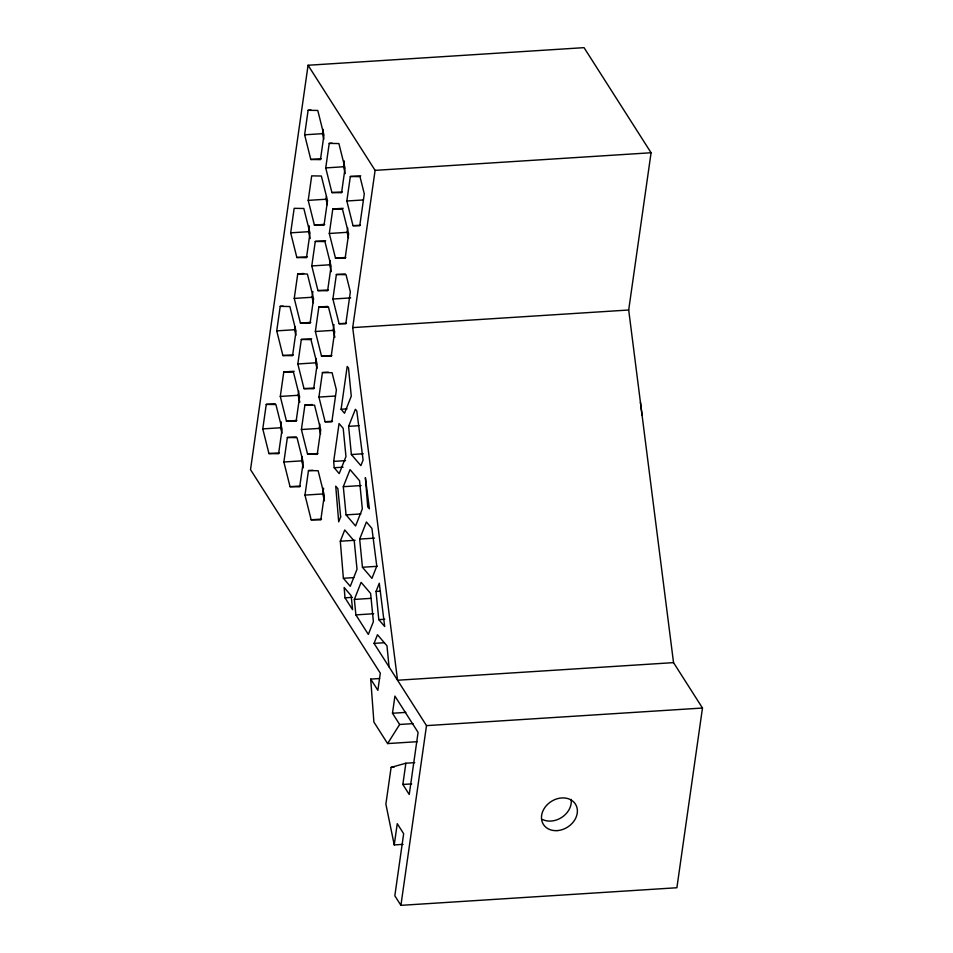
<?xml version="1.0" encoding="UTF-8"?>
<svg xmlns="http://www.w3.org/2000/svg" width="953" height="953" viewBox="0 0 953 953"><rect width="100%" height="100%" fill="white"/><g stroke="black" fill="none" stroke-linecap="round" stroke-linejoin="round"><path stroke-width="1.43" d="M403.107 844.346L394.244 844.918L397.258 823.678L403.655 833.708L394.828 895.796L400.915 905.35L676.892 887.743L702.48 708.031L673.533 662.633L628.694 310.011L651.078 152.754L584.046 47.65L308.069 65.257L250.52 469.638L380.307 673.163L377.864 690.317L370.705 679.096L379.604 678.524M266.256 404.394L275.917 404.548L282.088 429.219L278.598 453.723L268.949 453.568L262.778 428.898L266.256 404.394L275.167 403.822M280.218 306.354L289.867 306.521L296.049 331.179L292.559 355.695L282.898 355.529L276.727 330.87L280.218 306.354L283.184 306.175M290.677 232.83L294.167 208.326L303.828 208.481L309.999 233.151L306.509 257.655L296.848 257.501L290.677 232.83L308.486 231.698L309.308 225.932M308.117 110.298L317.778 110.453L323.949 135.123L320.458 159.627L310.797 159.473L304.626 134.802L308.117 110.298L311.083 110.107M283.791 371.92L293.453 372.087L299.623 396.746L296.133 421.262L286.472 421.095L280.301 396.436L283.791 371.92L294.179 371.265M297.741 273.892L307.402 274.047L313.573 298.718L310.082 323.222L300.421 323.067L294.251 298.396L297.741 273.892L303.673 273.511M308.212 200.368L311.691 175.864L321.352 176.019L327.522 200.69L324.032 225.194L314.383 225.039L308.212 200.368L326.009 199.237L326.426 196.354M281.945 433.246L280.575 427.766L281.397 422M295.906 335.218L294.537 329.726L294.942 326.843M323.806 139.15L322.436 133.67L323.055 129.346M287.365 437.487L297.026 437.653L303.197 462.312L299.707 486.828L290.046 486.673L283.875 462.002L287.365 437.487L296.276 436.927M301.315 339.459L310.976 339.613L317.146 364.284L313.668 388.788L304.007 388.633L297.836 363.963L301.315 339.459L311.702 338.791M315.276 241.431L324.925 241.585L331.096 266.256L327.618 290.76L317.957 290.605L311.786 265.935L315.276 241.431L325.664 240.764M329.226 143.391L338.887 143.558L345.057 168.216L341.567 192.732L331.906 192.566L325.735 167.907L329.226 143.391L332.192 143.2M299.826 402.154L298.11 395.292L298.718 390.968M313.43 302.744L312.06 297.265L312.882 291.499M304.9 405.025L314.561 405.18L320.732 429.851L317.242 454.355L307.581 454.2L301.41 429.529L304.9 405.025L312.322 404.548M318.85 306.997L328.511 307.152L334.682 331.823L331.191 356.327L321.53 356.172L315.36 331.501L318.85 306.997L327.749 306.425M332.8 208.957L342.461 209.124L348.631 233.783L345.141 258.299L335.48 258.132L329.309 233.473L332.8 208.957L343.187 208.302M303.399 467.72L301.684 460.859L302.304 456.535M317.004 368.311L315.634 362.831L316.253 358.507M331.299 271.653L329.595 264.803L330.203 260.479M345.26 173.613L343.545 166.763L344.367 160.997M308.474 470.591L318.135 470.746L324.306 495.417L320.816 519.921L311.154 519.766L304.984 495.095L308.474 470.591L312.929 470.305M322.424 372.563L332.085 372.718L336.397 389.932L331.847 421.845L325.116 421.738L318.933 397.067L322.424 372.563L328.368 372.182M336.373 274.524L346.034 274.69L350.347 291.904L345.808 323.817L339.065 323.698L332.895 299.039L336.373 274.524L345.284 273.964M350.335 176.496L359.996 176.65L364.296 193.864L359.757 225.778L353.015 225.67L346.844 201L350.335 176.496L360.722 175.828M320.589 433.877L319.219 428.397L319.827 424.073M334.884 337.219L333.169 330.369L333.991 324.604M348.488 237.809L347.118 232.329L347.738 228.005M324.508 500.813L322.793 493.964L323.615 488.198M333.681 461.395L339.065 423.525L343.199 428.35L345.963 456.523L339.22 473.605L334.205 467.744L333.681 461.395L345.51 460.644M341.103 409.254L347.19 366.452L348.512 368.001L351.276 396.174L344.521 413.257L341.103 409.254L347.011 408.873M412.994 723.625L399.641 724.483L392.481 713.249L394.923 696.095L418.081 732.404L409.242 794.492L402.845 784.462L405.871 763.222L414.734 762.65M405.871 763.222L391.111 767.368L385.882 804.129L394.244 844.918M673.533 662.633L397.556 680.239L352.705 327.606L375.101 170.361L308.069 65.257M400.915 905.35L426.503 725.626L374.052 643.382L377.471 634.722L386.978 645.824L389.05 666.897M348.619 426.348L355.362 409.278L356.791 410.934L363.105 460.013L360.889 465.636L351.383 454.533L348.619 426.348L359.007 425.693M343.306 486.697L350.049 469.615L359.567 480.717L362.331 508.902L355.576 525.985L346.07 514.882L343.306 486.697L361.116 485.565M340.304 541.221L344.748 529.963L354.254 541.066L357.018 569.251L350.275 586.333L343.378 578.28L340.304 541.221L355.135 540.268M359.674 539.076L366.417 521.994L371.92 528.427L376.78 566.13L371.944 578.364L362.438 567.261L359.674 539.076L374.505 538.135M354.361 599.425L361.104 582.343L370.622 593.445L373.385 621.63L368.334 634.412L355.874 614.888L354.361 599.425L370.681 598.377M376.03 591.456L379.282 583.236L384.702 626.526L378.794 619.641L376.03 591.456L380.485 591.17M370.705 679.096L373.898 722.076L387.609 743.578L399.641 724.483M304.626 134.802L322.436 133.67M310.797 159.473L321.185 158.806M325.735 167.907L343.545 166.763M375.101 170.361L651.078 152.754M331.906 192.566L342.294 191.91M346.844 201L363.164 199.963M314.383 225.039L324.77 224.372M353.015 225.67L360.437 225.194M329.309 233.473L347.118 232.329M296.848 257.501L307.235 256.833M335.48 258.132L345.868 257.477M311.786 265.935L329.595 264.803M317.957 290.605L328.344 289.938M294.251 298.396L312.06 297.265M332.895 299.039L350.692 297.896M300.421 323.067L310.809 322.4M339.065 323.698L346.475 323.234M276.727 330.87L294.537 329.726M352.705 327.606L628.694 310.011M315.36 331.501L333.169 330.369M282.898 355.529L293.286 354.873M321.53 356.172L331.918 355.505M297.836 363.963L315.634 362.831M304.007 388.633L314.395 387.966M280.301 396.436L298.11 395.292M318.933 397.067L335.265 396.031M286.472 421.095L296.859 420.44M325.116 421.738L332.526 421.262M262.778 428.898L280.575 427.766M301.41 429.529L319.219 428.397M268.949 453.568L279.336 452.901M307.581 454.2L317.968 453.533M351.383 454.533L363.248 453.771M283.875 462.002L301.684 460.859M334.205 467.744L343.08 467.184M290.046 486.673L300.433 486.006M304.984 495.095L322.793 493.964M346.07 514.882L360.913 513.929M311.154 519.766L321.542 519.099M362.438 567.261L377.269 566.308M343.378 578.28L353.766 577.613M344.998 597.829L352.562 609.682L351.192 595.72L344.14 587.489L344.998 597.829L352.419 597.352M355.874 614.888L373.683 613.744M378.794 619.641L384.738 619.259M374.052 643.382L384.44 642.715M392.481 713.249L405.835 712.403M426.503 725.626L702.48 708.031M387.609 743.578L417.283 741.684M391.111 767.368L394.065 767.177M402.845 784.462L411.708 783.89M640.428 402.273L642.06 415.174M326.009 199.237L327.379 204.716M308.486 231.698L310.201 238.548M571.145 799.4A18.965 15.2 -32.5 0 1 562.341 816.995A18.965 15.2 -32.5 0 1 542.424 819.449M340.65 516.871L338.696 521.839L335.73 486.173L337.886 488.686L340.65 516.871M365.392 477.703L367.739 506.913L369.395 508.842L365.392 477.703M557.112 830.623A18.965 15.2 -32.5 0 0 576.017 805.13A18.965 15.2 -32.5 0 0 545.176 807.096A18.965 15.2 -32.5 0 0 557.112 830.623"/></g></svg>
